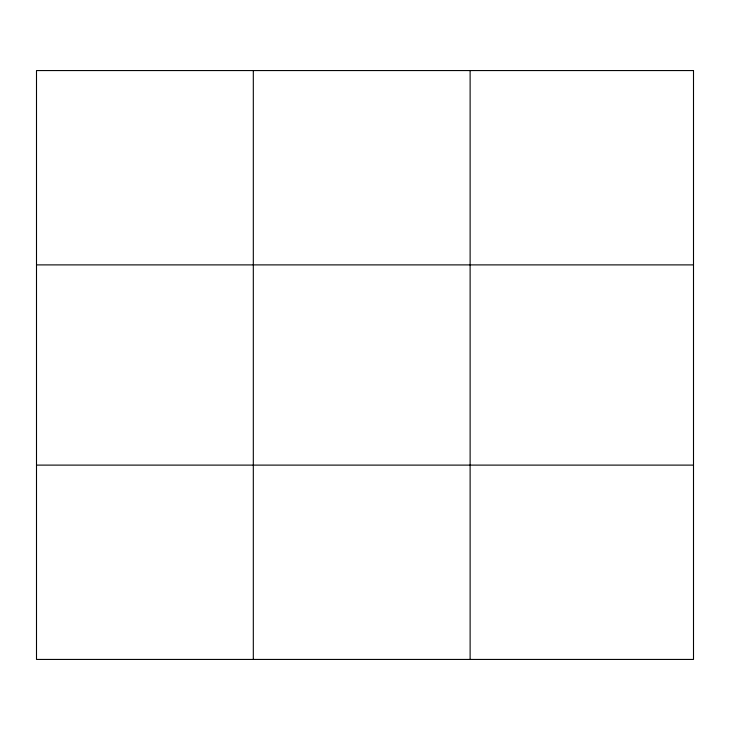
<?xml version="1.0" encoding="UTF-8"?>
<svg xmlns="http://www.w3.org/2000/svg" width="730" height="730" viewBox="0 0 730 730"><rect width="100%" height="100%" fill="white"/><g stroke="black" fill="none" stroke-linecap="round" stroke-linejoin="round"><path stroke-width="1.09" d="M253.31 70.564L253.31 659.436M470.12 70.564L470.12 659.436M36.5 264.89L693.5 264.89M36.5 465.11L693.5 465.11M693.5 70.564L693.5 659.436L36.5 659.436L36.5 70.564L693.5 70.564"/></g></svg>
